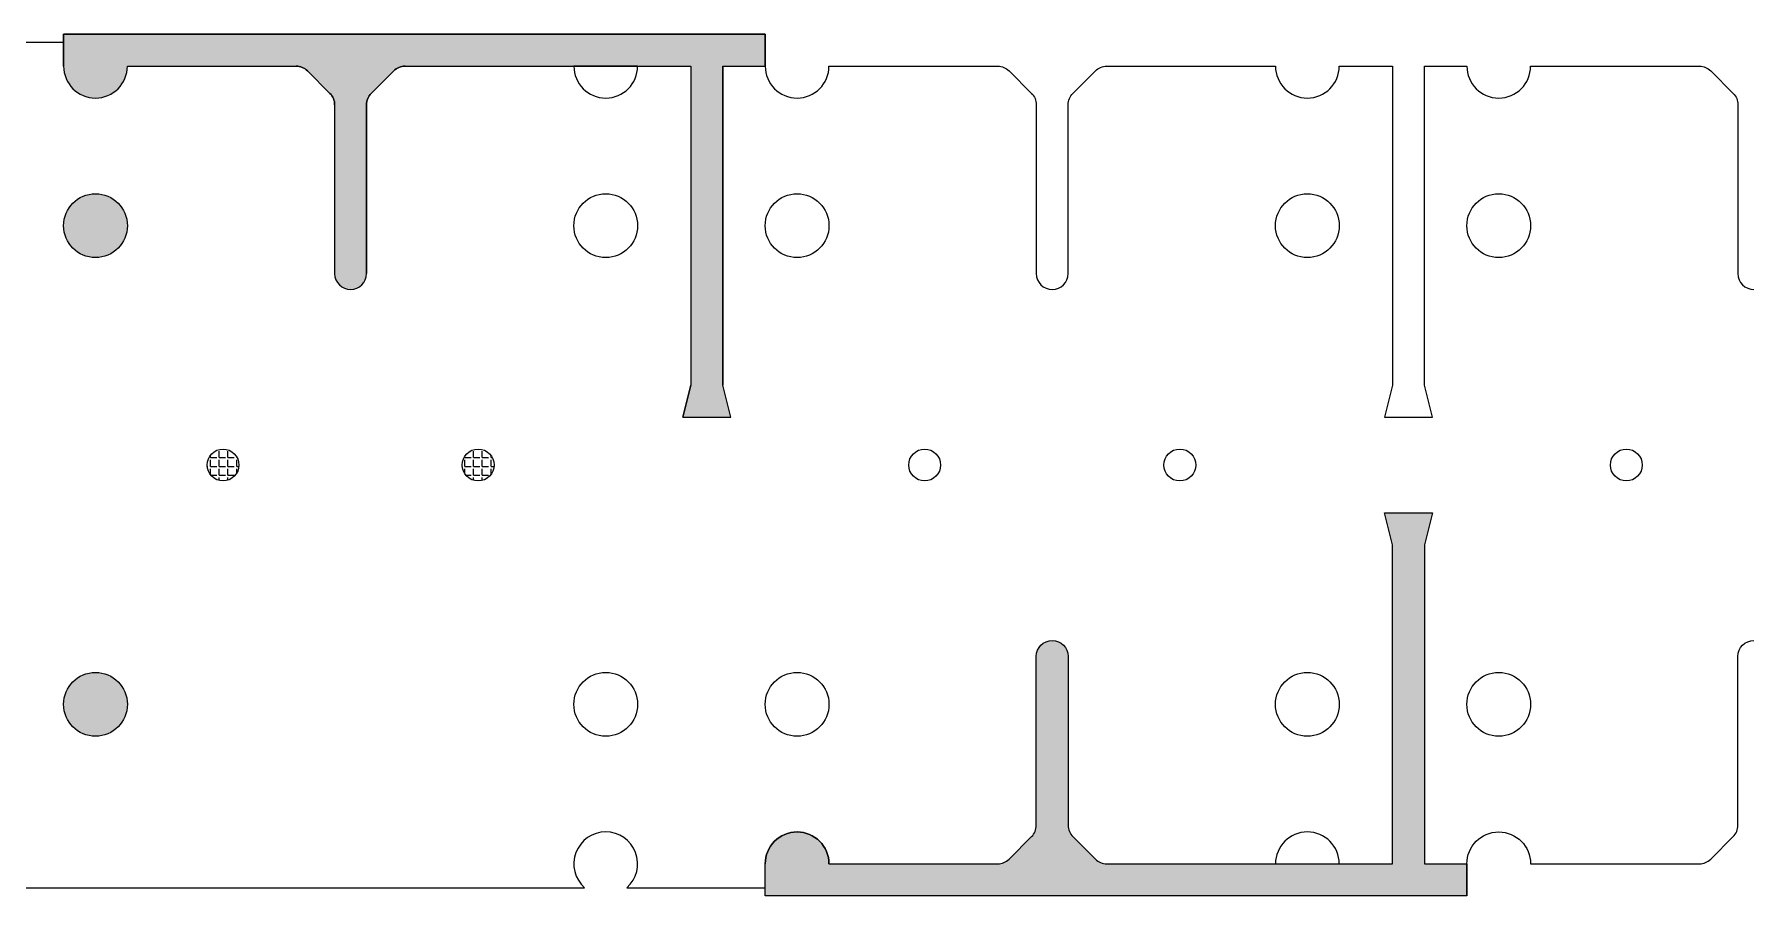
# Model space of a CAD drawing. Header units: inches. Extents: x 0 to 270, y 106 to 215.
# Drawn here: x 38.8 to 92.4, y 179.3 to 206.3 of the extents above; entities that cross this region are included whole.
import ezdxf

# ---------------------------------------------------------------- set-up
doc = ezdxf.new("R2010")
doc.units = ezdxf.units.IN
doc.header["$MEASUREMENT"] = 0
pattern_1 = [(0, (0, 0), (0, 0.275), [0.2, -0.075]), (90, (0, 0), (-0.275, 2e-17), [0.2, -0.075])]

msp = doc.modelspace()

# ---------------------------------------------------------------- hatches: boundary and pattern name
h = msp.add_hatch()
h.set_pattern_fill('ANGLE', color=256)
h.set_pattern_definition(pattern_1)
h.paths.add_polyline_path([(57.67258, 206.31842), (61.67258, 206.31842), (61.67258, 206.06842), (61.67258, 205.31842), (60.34186, 205.31842), (60.34186, 195.31842), (60.59186, 194.31842), (59.09186, 194.31842), (59.34186, 195.31842), (59.34186, 205.31842), (57.67258, 205.31842), (55.67258, 205.31842), (50.37968, 205.31842, 0.19891237), (50.02613, 205.17198), (49.31902, 204.46487, 0.19891237), (49.17258, 204.11132), (49.17258, 198.81842, -0.41421356), (48.67258, 198.31842, -0.41421356), (48.17258, 198.81842), (48.17258, 204.11132, 0.19891237), (48.02613, 204.46487), (47.31902, 205.17198, 0.19891237), (46.96547, 205.31842), (41.67258, 205.31842, -1), (39.67258, 205.31842), (39.67258, 206.06842), (39.67258, 206.31842)])
h.paths.add_polyline_path([(39.67258, 200.31842, -1), (41.67258, 200.31842, -1)], flags=17)
h.paths.add_polyline_path([(33.67258, 200.31842, -1), (35.67258, 200.31842, -1)])
h.paths.add_polyline_path([(35.67258, 205.31842, -1), (33.67258, 205.31842, -1)])
h.paths.add_polyline_path([(35.67258, 185.31842, -1), (33.67258, 185.31842, -1)])
h.paths.add_polyline_path([(39.67258, 185.31842, -1), (41.67258, 185.31842, -1)])
h.paths.add_polyline_path([(35.67258, 180.31842, -1), (33.67258, 180.31842, -1)])
h = msp.add_hatch()
h.set_pattern_fill('ANGLE', color=256)
h.set_pattern_definition(pattern_1)
h.paths.add_polyline_path([(45.17258, 192.81842, 1), (44.17258, 192.81842, 1)])
h.paths.add_polyline_path([(53.17258, 192.81842, 1), (52.17258, 192.81842, 1)])
h = msp.add_hatch()
h.set_pattern_fill('ANGLE', color=256)
h.set_pattern_definition(pattern_1)
h.paths.add_polyline_path([(83.67258, 180.31842), (82.34186, 180.31842), (82.34186, 190.31842), (82.59186, 191.31842), (81.09186, 191.31842), (81.34186, 190.31842), (81.34186, 180.31842), (79.67258, 180.31842), (77.67258, 180.31842), (72.37968, 180.31842, -0.19891237), (72.02613, 180.46487), (71.31902, 181.17198, -0.19891237), (71.17258, 181.52553), (71.17258, 186.81842, 0.41421356), (70.67258, 187.31842, 0.41421356), (70.17258, 186.81842), (70.17258, 181.52553, -0.19891237), (70.02613, 181.17198), (69.31902, 180.46487, -0.19891237), (68.96547, 180.31842), (63.67258, 180.31842, 1), (61.67258, 180.31842), (61.67258, 179.56842), (61.67258, 179.31842), (79.67258, 179.31842), (83.67258, 179.31842), (83.67258, 179.56842)])

# ---------------------------------------------------------------- linework, layer by layer
for p, q in [((39.67258, 206.06842), (39.67258, 206.31842)), ((39.67258, 206.31842), (57.67258, 206.31842)), ((57.67258, 206.31842), (61.67258, 206.31842)), ((61.67258, 206.31842), (61.67258, 206.06842)), ((35.33401, 206.06842), (39.67258, 206.06842)), ((39.67258, 205.31842), (39.67258, 206.06842)), ((61.67258, 205.31842), (61.67258, 206.06842)), ((41.67258, 205.31842), (46.96547, 205.31842)), ((47.31902, 205.17198), (48.02613, 204.46487)), ((50.02613, 205.17198), (49.31902, 204.46487)), ((50.37968, 205.31842), (55.67258, 205.31842)), ((57.67258, 205.31842), (55.67258, 205.31842)), ((57.67258, 205.31842), (59.34186, 205.31842)), ((59.34186, 205.31842), (59.34186, 195.31842)), ((60.34186, 205.31842), (60.34186, 195.31842)), ((60.34186, 205.31842), (61.67258, 205.31842)), ((63.67258, 205.31842), (68.96547, 205.31842)), ((72.37968, 205.31842), (77.67258, 205.31842)), ((79.67258, 205.31842), (81.34186, 205.31842)), ((82.34186, 205.31842), (83.67258, 205.31842)), ((85.67258, 205.31842), (90.96547, 205.31842)), ((48.17258, 204.11132), (48.17258, 198.81842)), ((49.17258, 204.11132), (49.17258, 198.81842)), ((48.67258, 198.31842), (48.67258, 198.31842)), ((59.09186, 194.31842), (59.34186, 195.31842)), ((60.59186, 194.31842), (60.34186, 195.31842)), ((59.09186, 194.31842), (60.59186, 194.31842)), ((77.67258, 180.31842), (79.67258, 180.31842)), ((85.67258, 180.31842), (90.96547, 180.31842)), ((35.33401, 179.56842), (56.01114, 179.56842)), ((57.33401, 179.56842), (61.67258, 179.56842))]:
    msp.add_line(p, q)
msp.add_lwpolyline([(61.67258, 206.06842), (61.67258, 206.31842), (57.67258, 206.31842), (39.67258, 206.31842), (39.67258, 206.06842), (39.67258, 205.31842, 1), (41.67258, 205.31842), (46.96547, 205.31842, -0.19891237), (47.31902, 205.17198), (48.02613, 204.46487, -0.19891237), (48.17258, 204.11132), (48.17258, 198.81842, 0.41421356), (48.67258, 198.31842, 0.41421356), (49.17258, 198.81842), (49.17258, 204.11132, -0.19891237), (49.31902, 204.46487), (50.02613, 205.17198, -0.19891237), (50.37968, 205.31842), (55.67258, 205.31842), (57.67258, 205.31842), (59.34186, 205.31842), (59.34186, 195.31842), (59.09186, 194.31842), (60.59186, 194.31842), (60.34186, 195.31842), (60.34186, 205.31842), (61.67258, 205.31842)], format="xyb", close=True)
for points in [[(61.67258, 206.31842), (61.67258, 206.06842), (61.67258, 205.31842, 1), (63.67258, 205.31842), (68.96547, 205.31842, -0.19891237), (69.31902, 205.17198), (70.02613, 204.46487, -0.19891237), (70.17258, 204.11132), (70.17258, 198.81842, 0.41421356), (70.67258, 198.31842, 0.41421356), (71.17258, 198.81842), (71.17258, 204.11132, -0.19891237), (71.31902, 204.46487), (72.02613, 205.17198, -0.19891237), (72.37968, 205.31842), (77.67258, 205.31842)], [(83.67258, 205.31842, 1), (85.67258, 205.31842), (90.96547, 205.31842, -0.19891237), (91.31902, 205.17198), (92.02613, 204.46487, -0.19891237), (92.17258, 204.11132), (92.17258, 198.81842, 0.41421356), (92.67258, 198.31842, 0.41421356), (93.17258, 198.81842), (93.17258, 204.11132, -0.19891237), (93.31902, 204.46487), (94.02613, 205.17198, -0.19891237), (94.37968, 205.31842), (99.67258, 205.31842)], [(79.67258, 180.31842), (79.67258, 180.31842), (81.34186, 180.31842), (81.34186, 190.31842), (81.09186, 191.31842), (82.59186, 191.31842), (82.34186, 190.31842), (82.34186, 180.31842), (83.67258, 180.31842), (83.67258, 179.56842), (83.67258, 179.31842), (79.67258, 179.31842), (61.67258, 179.31842), (61.67258, 179.56842), (61.67258, 180.31842, -1), (63.67258, 180.31842), (68.96547, 180.31842, 0.19891237), (69.31902, 180.46487), (70.02613, 181.17198, 0.19891237), (70.17258, 181.52553), (70.17258, 186.81842, -0.41421356), (70.67258, 187.31842, -0.41421356), (71.17258, 186.81842), (71.17258, 181.52553, 0.19891237), (71.31902, 181.17198), (72.02613, 180.46487, 0.19891237), (72.37968, 180.31842), (77.67258, 180.31842)], [(83.67258, 179.31842), (83.67258, 179.31842), (83.67258, 179.56842), (83.67258, 180.31842, -1), (85.67258, 180.31842), (90.96547, 180.31842, 0.19891237), (91.31902, 180.46487), (92.02613, 181.17198, 0.19891237), (92.17258, 181.52553), (92.17258, 186.81842, -0.41421356), (92.67258, 187.31842, -0.41421356), (93.17258, 186.81842), (93.17258, 181.52553, 0.19891237), (93.31902, 181.17198), (94.02613, 180.46487, 0.19891237), (94.37968, 180.31842), (99.67258, 180.31842)]]:
    msp.add_lwpolyline(points, format="xyb")
msp.add_lwpolyline([(79.67258, 205.31842), (79.67258, 205.31842), (81.34186, 205.31842), (81.34186, 195.31842), (81.09186, 194.31842), (82.59186, 194.31842), (82.34186, 195.31842), (82.34186, 205.31842), (83.67258, 205.31842)])
for centre, radius in [((40.67258, 200.31842), 1), ((56.67258, 200.31842), 1), ((62.67258, 200.31842), 1), ((78.67258, 200.31842), 1), ((84.67258, 200.31842), 1), ((44.67258, 192.81842), 0.5), ((52.67258, 192.81842), 0.5), ((66.67258, 192.81842), 0.5), ((74.67258, 192.81842), 0.5), ((88.67258, 192.81842), 0.5), ((40.67258, 185.31842), 1), ((56.67258, 185.31842), 1), ((62.67258, 185.31842), 1), ((78.67258, 185.31842), 1), ((84.67258, 185.31842), 1)]:
    msp.add_circle(centre, radius)
for centre, radius, start, end in [((40.67258, 205.31842), 1, 180, 0), ((46.96547, 204.81842), 0.5, 45, 90), ((50.37968, 204.81842), 0.5, 90, 135), ((56.67258, 205.31842), 1, 180, 0), ((62.67258, 205.31842), 1, 180, 0), ((78.67258, 205.31842), 1, 180, 0), ((47.67258, 204.11132), 0.5, 0, 45), ((49.67258, 204.11132), 0.5, 135, 180), ((48.67258, 198.81842), 0.5, 180, 270), ((48.67258, 198.81842), 0.5, 270, 0), ((56.67258, 180.31842), 1, 311.409622, 228.590378), ((62.67258, 180.31842), 1, 0, 180), ((78.67258, 180.31842), 1, 0, 180)]:
    msp.add_arc(centre, radius, start, end)

doc.saveas('drawing.dxf')
